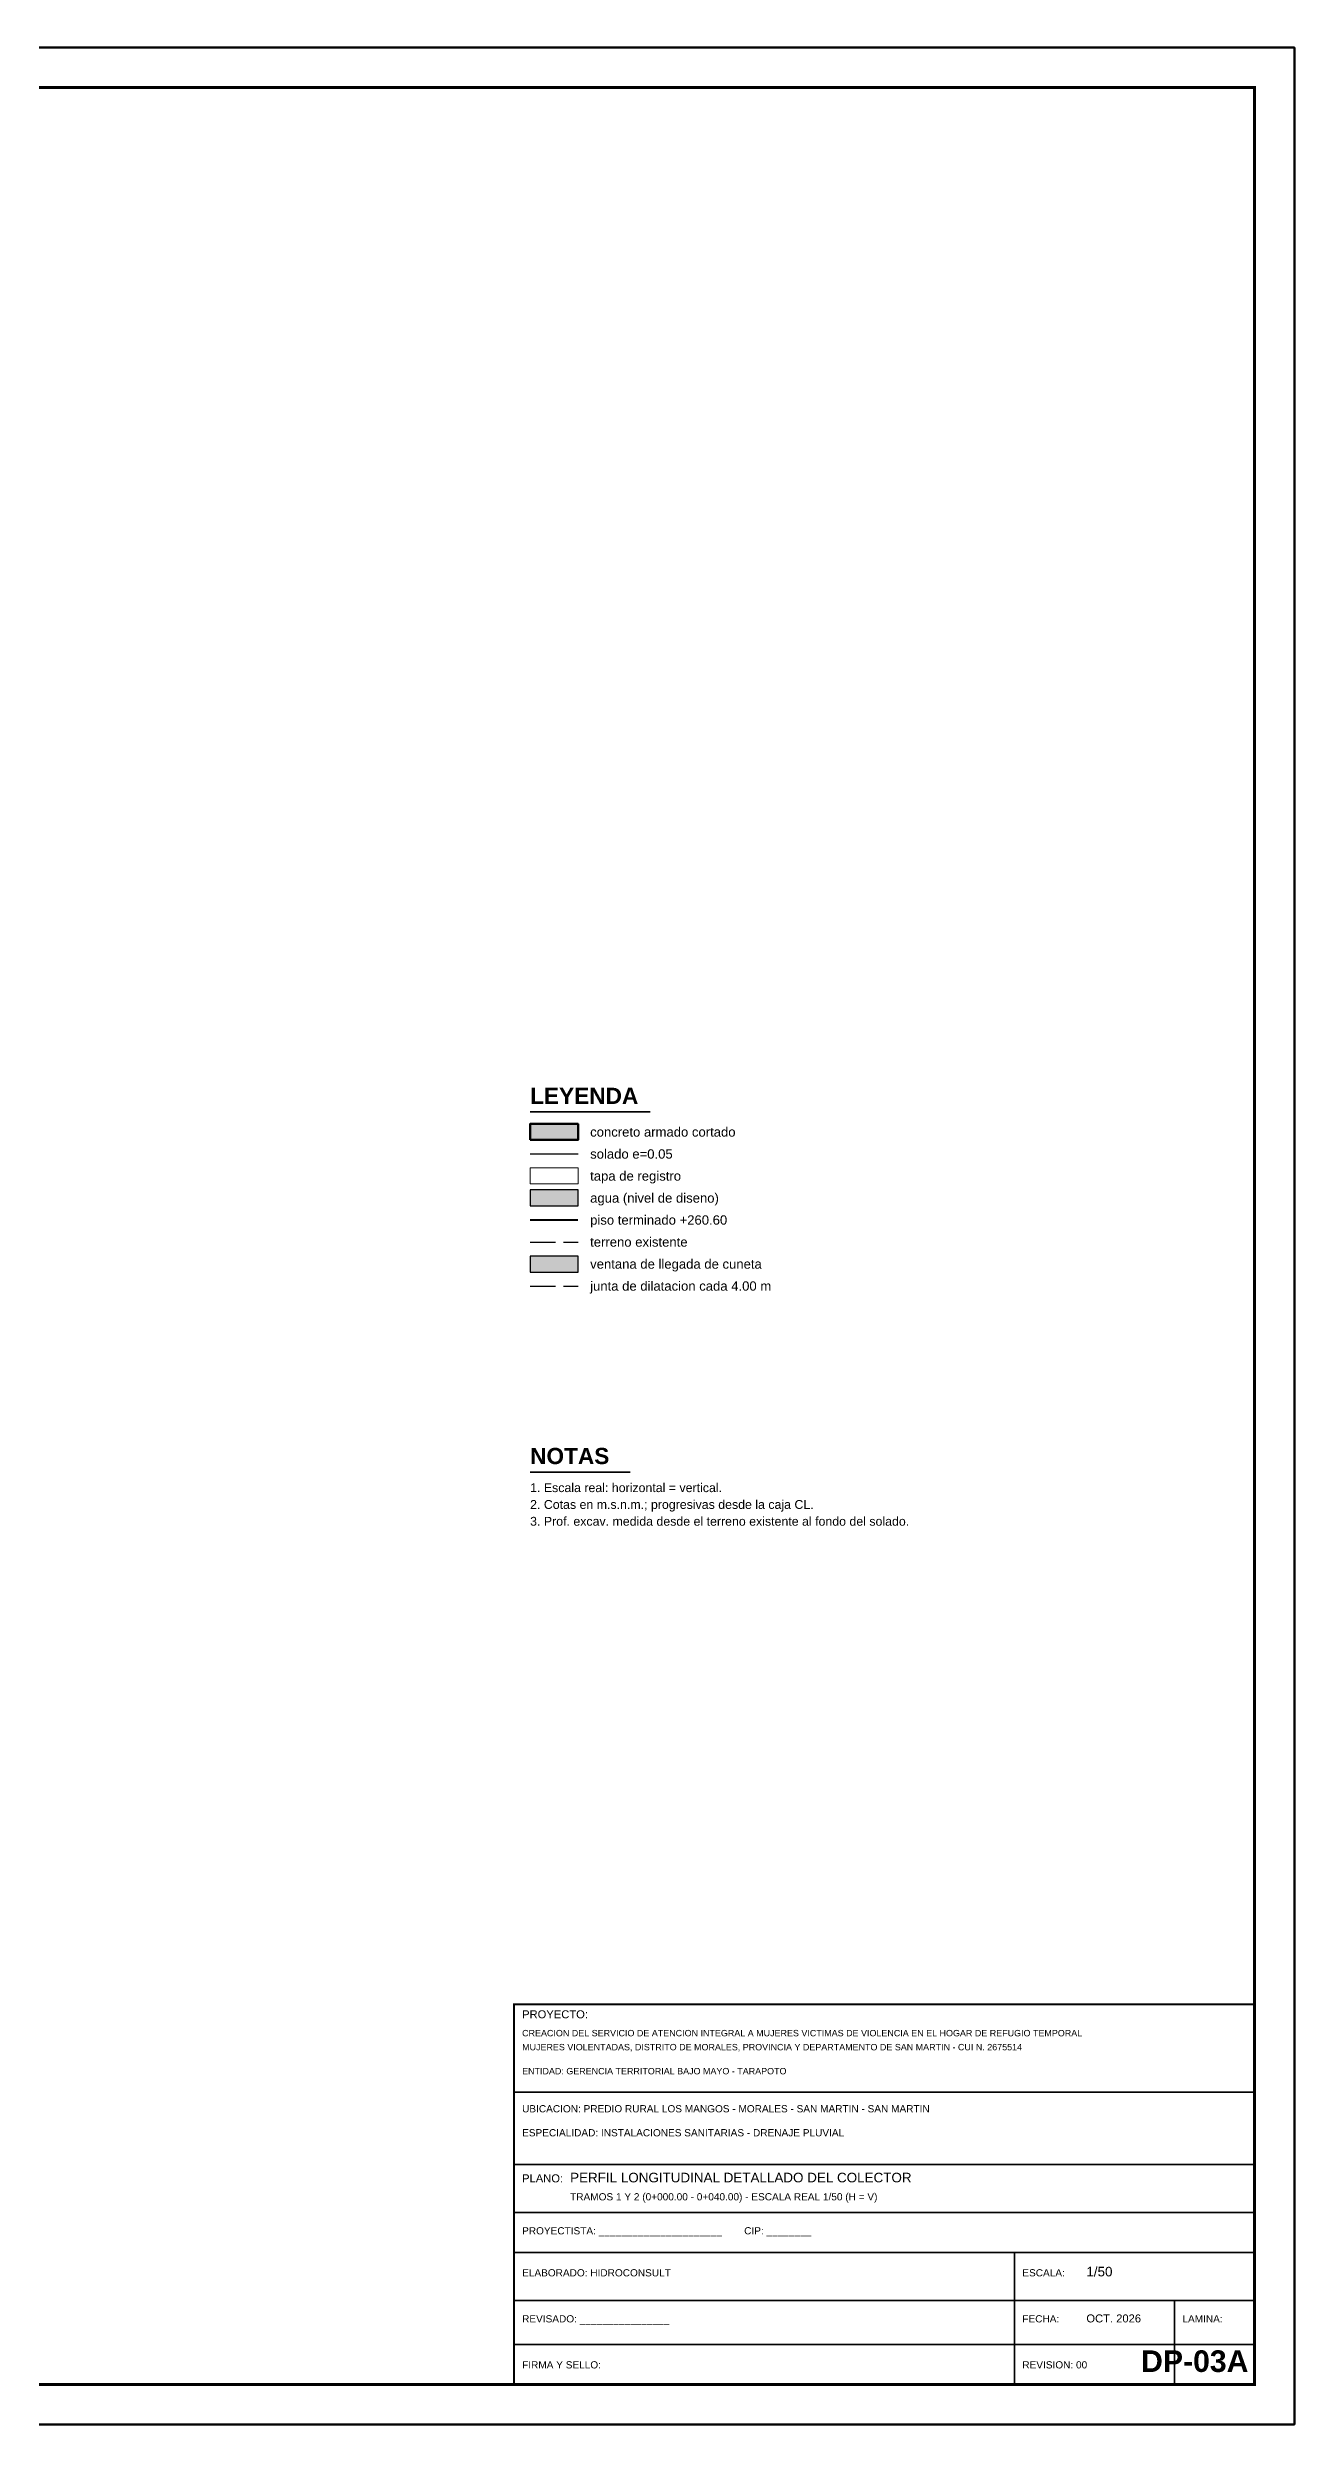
# Model space of a CAD drawing. Header units: metres. Extents: x 349021 to 349543, y 9281040 to 9281959.
# Drawn here: x 349467.45 to 349483.03, y 9281839.79 to 9281869.49 of the extents above; entities that cross this region are included whole.
import ezdxf
from ezdxf.enums import TextEntityAlignment as Align

# ---------------------------------------------------------------- set-up
doc = ezdxf.new("R2010")
doc.units = ezdxf.units.M
doc.header["$LTSCALE"] = 0.25
doc.linetypes.add('DASHED', pattern=[1.524, 1.27, -0.254])
for name, color, linetype, true_color in [('AGUA-RELLENO', 150, 'CONTINUOUS', 0xcde4f6), ('CONCRETO-ACHURADO', 8, 'CONTINUOUS', 0xe2e2e2), ('ISO-CUNETA', 94, 'CONTINUOUS', 0xa8d6a8)]:
    doc.layers.add(name, color=color, linetype=linetype, true_color=true_color)
for name, color, linetype, lineweight in [('CONCRETO', 250, 'CONTINUOUS', 50), ('MARCO', 7, 'CONTINUOUS', 50), ('REGISTRO-TAPA', 30, 'CONTINUOUS', 18), ('ROTULO', 7, 'CONTINUOUS', 35), ('TERRENO', 7, 'CONTINUOUS', 30), ('TITULOS', 160, 'CONTINUOUS', 35)]:
    doc.layers.add(name, color=color, linetype=linetype, lineweight=lineweight)
for name, color, linetype in [('JUNTAS', 8, 'DASHED'), ('LEYENDA', 7, 'CONTINUOUS'), ('ROTULO-TEXTO', 7, 'CONTINUOUS'), ('SOLADO', 8, 'CONTINUOUS'), ('TERRENO-EXISTENTE', 8, 'DASHED'), ('TEXTOS-NOTAS', 7, 'CONTINUOUS')]:
    doc.layers.add(name, color=color, linetype=linetype)
doc.styles.get("Standard").update_dxf_attribs({"font": 'arial.ttf'})
doc.styles.add('TITULOS', font='arialbd.ttf')

msp = doc.modelspace()

# ---------------------------------------------------------------- hatches: boundary and pattern name
at = {"layer": 'AGUA-RELLENO', "true_color": 0xcde4f6}
h = msp.add_hatch(color=7, dxfattribs=at)
h.dxf.hatch_style = 1
h.paths.add_polyline_path([(349473.48, 9281855.015), (349474.08, 9281855.015), (349474.08, 9281855.215), (349473.48, 9281855.215)])
at = {"layer": 'CONCRETO-ACHURADO', "true_color": 0xe2e2e2}
h = msp.add_hatch(color=7, dxfattribs=at)
h.dxf.hatch_style = 1
h.paths.add_polyline_path([(349473.48, 9281855.84), (349474.08, 9281855.84), (349474.08, 9281856.04), (349473.48, 9281856.04)])
at = {"layer": 'ISO-CUNETA', "true_color": 0xa8d6a8}
h = msp.add_hatch(color=7, dxfattribs=at)
h.dxf.hatch_style = 1
h.paths.add_polyline_path([(349473.48, 9281854.19), (349474.08, 9281854.19), (349474.08, 9281854.39), (349473.48, 9281854.39)])

# ---------------------------------------------------------------- linework, layer by layer
at = {"layer": 'AGUA-RELLENO'}
msp.add_lwpolyline([(349473.48, 9281855.015), (349474.08, 9281855.015), (349474.08, 9281855.215), (349473.48, 9281855.215)], close=True, dxfattribs=at)
at = {"layer": 'CONCRETO'}
msp.add_lwpolyline([(349473.48, 9281855.84), (349474.08, 9281855.84), (349474.08, 9281856.04), (349473.48, 9281856.04)], close=True, dxfattribs=at)
at = {"layer": 'ISO-CUNETA'}
msp.add_lwpolyline([(349473.48, 9281854.19), (349474.08, 9281854.19), (349474.08, 9281854.39), (349473.48, 9281854.39)], close=True, dxfattribs=at)
at = {"layer": 'JUNTAS'}
msp.add_line((349473.48, 9281854.015), (349474.08, 9281854.015), dxfattribs=at)
at = {"layer": 'MARCO'}
msp.add_lwpolyline([(349440.98, 9281839.79), (349483.03, 9281839.79), (349483.03, 9281869.49), (349440.98, 9281869.49)], close=True, dxfattribs=at)
at = {"layer": 'MARCO', "const_width": 0.04}
msp.add_lwpolyline([(349442.23, 9281840.29), (349482.53, 9281840.29), (349482.53, 9281868.99), (349442.23, 9281868.99)], close=True, dxfattribs=at)
at = {"layer": 'REGISTRO-TAPA'}
msp.add_lwpolyline([(349473.48, 9281855.29), (349474.08, 9281855.29), (349474.08, 9281855.49), (349473.48, 9281855.49)], close=True, dxfattribs=at)
at = {"layer": 'ROTULO'}
for p, q in [((349473.28, 9281843.94), (349482.53, 9281843.94)), ((349473.28, 9281843.04), (349482.53, 9281843.04)), ((349473.28, 9281842.44), (349482.53, 9281842.44)), ((349473.28, 9281841.94), (349482.53, 9281841.94)), ((349479.53, 9281841.94), (349479.53, 9281840.29)), ((349473.28, 9281841.34), (349482.53, 9281841.34)), ((349481.53, 9281841.34), (349481.53, 9281840.29)), ((349473.28, 9281840.79), (349482.53, 9281840.79))]:
    msp.add_line(p, q, dxfattribs=at)
at = {"layer": 'ROTULO', "const_width": 0.025}
msp.add_lwpolyline([(349473.28, 9281840.29), (349482.53, 9281840.29), (349482.53, 9281845.04), (349473.28, 9281845.04)], close=True, dxfattribs=at)
at = {"layer": 'SOLADO'}
msp.add_line((349473.48, 9281855.665), (349474.08, 9281855.665), dxfattribs=at)
at = {"layer": 'TERRENO', "const_width": 0.025}
msp.add_lwpolyline([(349473.48, 9281854.84), (349474.08, 9281854.84)], dxfattribs=at)
at = {"layer": 'TERRENO-EXISTENTE'}
msp.add_line((349473.48, 9281854.565), (349474.08, 9281854.565), dxfattribs=at)
at = {"layer": 'TITULOS'}
for p, q in [((349473.48, 9281856.19), (349474.98, 9281856.19)), ((349473.48, 9281851.69), (349474.73, 9281851.69))]:
    msp.add_line(p, q, dxfattribs=at)

# ---------------------------------------------------------------- texts
at = {"layer": 'LEYENDA'}
for s, p in [('concreto armado cortado', (349474.23, 9281855.94)), ('solado e=0.05', (349474.23, 9281855.665)), ('tapa de registro', (349474.23, 9281855.39)), ('agua (nivel de diseno)', (349474.23, 9281855.115)), ('piso terminado +260.60', (349474.23, 9281854.84)), ('terreno existente', (349474.23, 9281854.565)), ('ventana de llegada de cuneta', (349474.23, 9281854.29)), ('junta de dilatacion cada 4.00 m', (349474.23, 9281854.015))]:
    msp.add_text(s, height=0.117, dxfattribs=at).set_placement(p, align=Align.MIDDLE_LEFT)
at = {"layer": 'ROTULO-TEXTO'}
for s, height, p in [('PROYECTO:', 0.1, (349473.38, 9281844.865)), ('CREACION DEL SERVICIO DE ATENCION INTEGRAL A MUJERES VICTIMAS DE VIOLENCIA EN EL HOGAR DE REFUGIO TEMPORAL', 0.08, (349473.38, 9281844.64)), ('MUJERES VIOLENTADAS, DISTRITO DE MORALES, PROVINCIA Y DEPARTAMENTO DE SAN MARTIN - CUI N. 2675514', 0.08, (349473.38, 9281844.465)), ('ENTIDAD: GERENCIA TERRITORIAL BAJO MAYO - TARAPOTO', 0.08, (349473.38, 9281844.165)), ('UBICACION: PREDIO RURAL LOS MANGOS - MORALES - SAN MARTIN - SAN MARTIN', 0.09, (349473.38, 9281843.69)), ('ESPECIALIDAD: INSTALACIONES SANITARIAS - DRENAJE PLUVIAL', 0.09, (349473.38, 9281843.39)), ('PLANO:', 0.1, (349473.38, 9281842.815)), ('PERFIL LONGITUDINAL DETALLADO DEL COLECTOR', 0.12, (349473.98, 9281842.815)), ('TRAMOS 1 Y 2 (0+000.00 - 0+040.00) - ESCALA REAL 1/50 (H = V)', 0.09, (349473.98, 9281842.59)), ('PROYECTISTA: ______________________        CIP: ________', 0.09, (349473.38, 9281842.165)), ('ELABORADO: HIDROCONSULT', 0.09, (349473.38, 9281841.64)), ('ESCALA:', 0.09, (349479.63, 9281841.64)), ('1/50', 0.12, (349480.43, 9281841.64)), ('REVISADO: ________________', 0.09, (349473.38, 9281841.065)), ('FECHA:', 0.09, (349479.63, 9281841.065)), ('OCT. 2026', 0.1, (349480.43, 9281841.065)), ('LAMINA:', 0.09, (349481.63, 9281841.065)), ('FIRMA Y SELLO:', 0.09, (349473.38, 9281840.49)), ('REVISION: 00', 0.09, (349479.63, 9281840.49))]:
    msp.add_text(s, height=height, dxfattribs=at).set_placement(p)
at = {"layer": 'TEXTOS-NOTAS'}
for s, p in [('1. Escala real: horizontal = vertical.', (349473.48, 9281851.44)), ('3. Prof. excav. medida desde el terreno existente al fondo del solado.', (349473.48, 9281851.02)), ('2. Cotas en m.s.n.m.; progresivas desde la caja CL.', (349473.48, 9281851.23))]:
    msp.add_text(s, height=0.1105, dxfattribs=at).set_placement(p)
at = {"layer": 'TITULOS', "style": 'TITULOS'}
for s, p in [('LEYENDA', (349473.48, 9281856.29)), ('NOTAS', (349473.48, 9281851.79))]:
    msp.add_text(s, height=0.2025, dxfattribs=at).set_placement(p)
msp.add_text('DP-03A', height=0.27, dxfattribs=at).set_placement((349482.455, 9281840.365), align=Align.BOTTOM_RIGHT)

doc.saveas('drawing.dxf')
